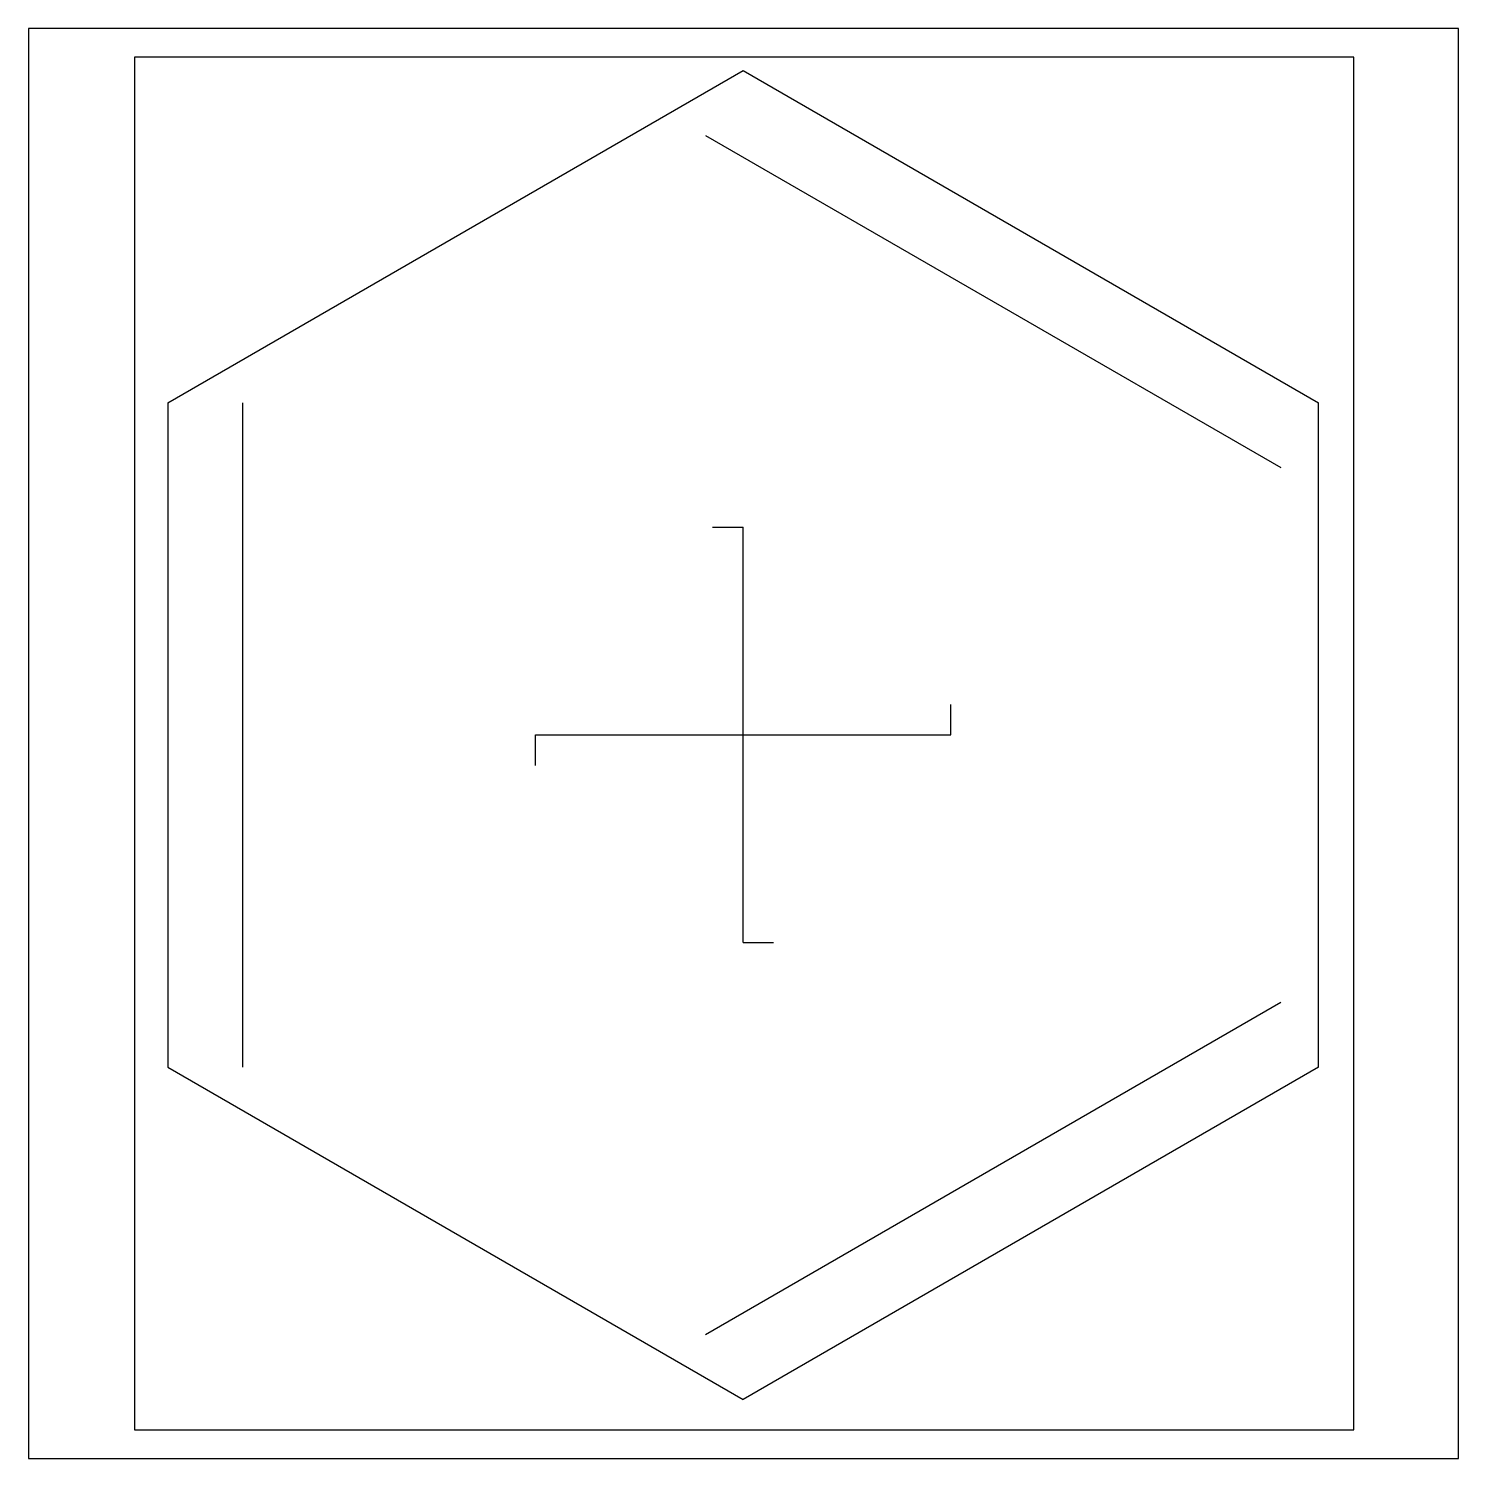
# Model space of a CAD drawing. Header units: millimetres. Extents: x 0 to 1000, y 0 to 1000.
import ezdxf

# ---------------------------------------------------------------- set-up
doc = ezdxf.new("R2010")
doc.units = ezdxf.units.MM
doc.layers.get('0').update_dxf_attribs({"color": 2})
doc.layers.add('1', color=1, linetype='Continuous')
doc.layers.add('2', color=7, linetype='Continuous')

msp = doc.modelspace()

# ---------------------------------------------------------------- linework, layer by layer
at = {"color": 2}
msp.add_lwpolyline([(0, 0), (1000, 0), (1000, 1000), (0, 1000)], close=True, dxfattribs=at)
at = {"layer": '1', "color": 1}
for p, q in [((926.8, 980), (74.1, 980)), ((74.1, 980), (74.1, 20)), ((926.8, 20), (926.8, 980)), ((74.1, 20), (926.8, 20))]:
    msp.add_line(p, q, dxfattribs=at)
at = {"layer": '2'}
for p, q in [((97.3, 738.3), (499.7, 970.7)), ((499.7, 970.7), (902.1, 738.3)), ((473.5, 925.3), (875.9, 693)), ((97.3, 738.3), (97.3, 273.7)), ((149.6, 738.3), (149.6, 273.7)), ((902.1, 273.7), (902.1, 738.3)), ((478.4, 651.2), (499.7, 651.2)), ((499.7, 360.8), (499.7, 651.2)), ((644.9, 506), (644.9, 527.3)), ((354.5, 506), (644.9, 506)), ((354.5, 484.7), (354.5, 506)), ((499.7, 360.8), (521, 360.8)), ((473.5, 86.7), (875.9, 319)), ((97.3, 273.7), (499.7, 41.3)), ((902.1, 273.7), (499.7, 41.3))]:
    msp.add_line(p, q, dxfattribs=at)

doc.saveas('drawing.dxf')
